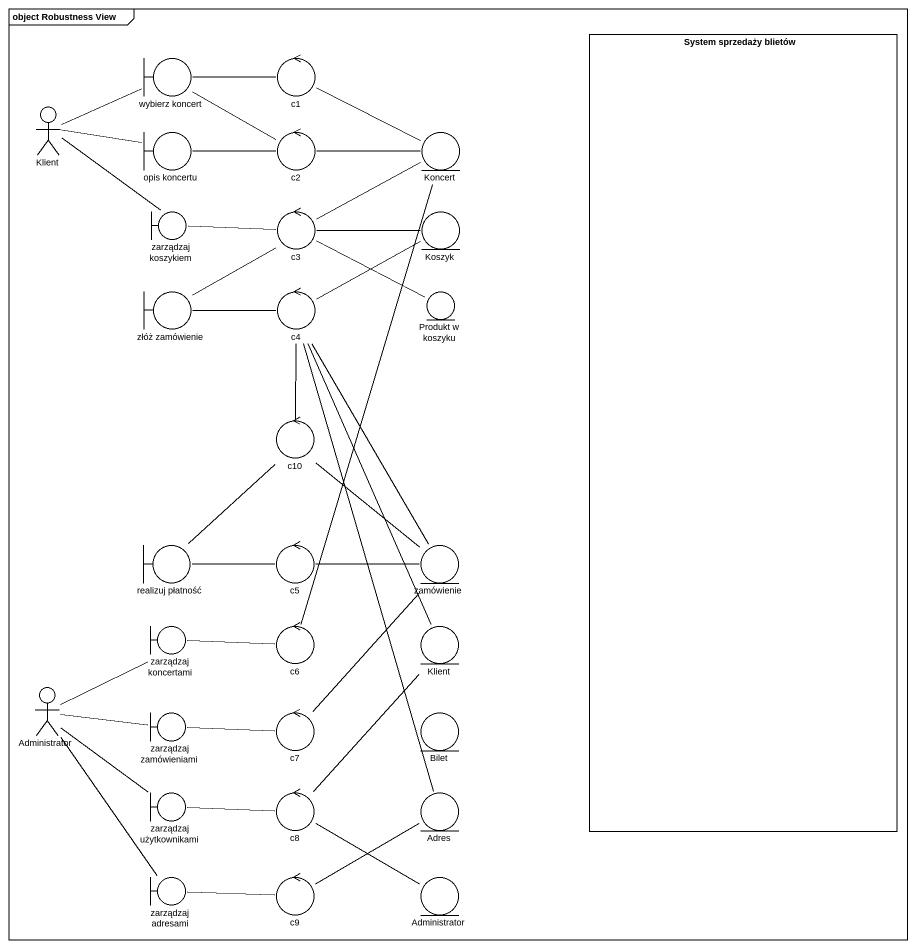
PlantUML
@startuml
mainframe object Robustness View
rectangle "System sprzedaży blietów" as System_sprzedaży_blietów
boundary "wybierz koncert" as wybierz_koncert
control c1
actor Klient
boundary "opis koncertu" as opis_koncertu
control c2
entity Koncert
boundary "zarządzaj koszykiem" as zarządzaj_koszykiem
control c3
entity Koszyk
boundary "złóż zamówienie" as złóż_zamówienie
control c4
entity "Produkt w koszyku" as Produkt_w_koszyku
control c10
boundary "realizuj płatność" as realizuj_płatność
control c5
entity zamówienie
boundary "zarządzaj koncertami" as zarządzaj_koncertami
control c6
entity "Klient" as Klient_2
actor Administrator
boundary "zarządzaj zamówieniami" as zarządzaj_zamówieniami
control c7
entity Bilet
boundary "zarządzaj użytkownikami" as zarządzaj_użytkownikami
control c8
entity Adres
boundary "zarządzaj adresami" as zarządzaj_adresami
control c9
entity "Administrator" as Administrator_2
wybierz_koncert -right- c1
wybierz_koncert -right- c2
c1 -right- Koncert
Klient -right- wybierz_koncert
Klient -right- opis_koncertu
Klient -- zarządzaj_koszykiem
opis_koncertu -right- c2
c2 -right- Koncert
zarządzaj_koszykiem -right- c3
c3 -right- Koncert
c3 -right- Koszyk
c3 -- złóż_zamówienie
c3 -right- Produkt_w_koszyku
złóż_zamówienie -right- c4
c4 -right- Koszyk
c4 -- c10
c4 -- zamówienie
c4 -- Klient_2
c10 -- realizuj_płatność
c10 -- zamówienie
realizuj_płatność -right- c5
c5 -right- zamówienie
zarządzaj_koncertami -right- c6
c6 -up- Koncert
Administrator -right- zarządzaj_koncertami
Administrator -right- zarządzaj_zamówieniami
Administrator -- zarządzaj_użytkownikami
Administrator -- zarządzaj_adresami
zarządzaj_zamówieniami -right- c7
c7 -up- zamówienie
zarządzaj_użytkownikami -right- c8
c8 -up- Klient_2
c8 -right- Administrator_2
Adres -up- c4
zarządzaj_adresami -right- c9
c9 -right- Adres
@enduml
